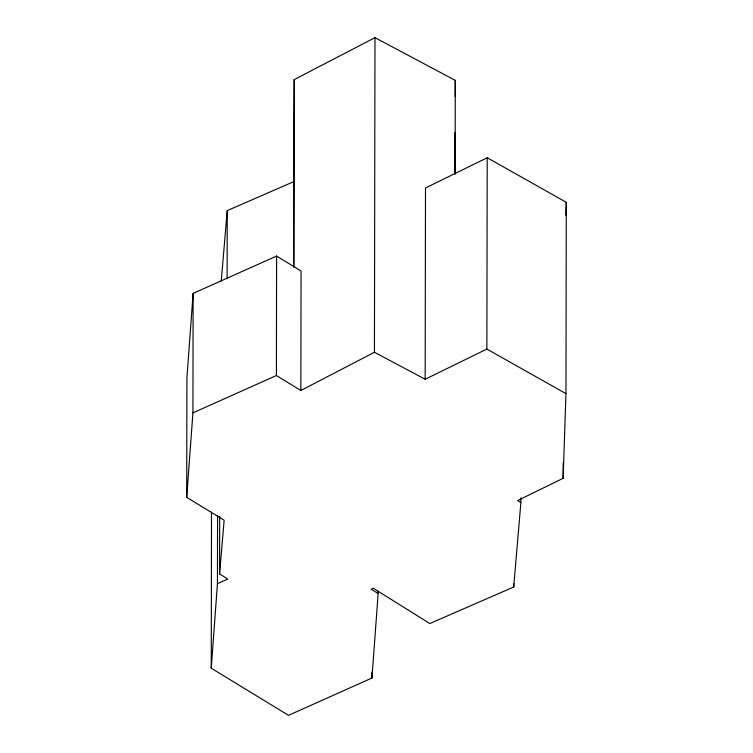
<?xml version="1.0" encoding="UTF-8"?>
<svg xmlns="http://www.w3.org/2000/svg" width="753" height="753" viewBox="0 0 753 753"><rect width="100%" height="100%" fill="white"/><g stroke="black" fill="none" stroke-linecap="round" stroke-linejoin="round"><path stroke-width="1.13" d="M211.245 668.184L217.448 583.697L227.792 579.066L219.575 573.937L224.14 520.21L186.706 497.338L186.913 377.874L193.135 293.378L276.605 256.067L301.059 271.014L300.852 390.478L374.439 352.263L425.163 379.258L486.871 349.063L565.964 393.631L563.15 478.277L517.631 500.547L520.878 502.571L513.706 587.001L429.831 623.54L373.337 588.262L371.116 589.232L378.147 593.524L371.944 678.02L288.493 715.35L211.245 668.184L211.508 512.059M186.706 497.338L192.928 412.851L193.135 293.378M217.448 583.697L217.561 515.607M219.575 573.937L219.678 516.52M227.114 278.61L227.237 210.624L293.792 181.633L293.642 267.202M300.852 390.478L276.398 375.54L276.605 256.067M293.717 181.567L294.225 79.592L374.985 37.65L455.283 80.383L455.113 174.338M293.896 266.506L294.225 79.592M371.944 678.02L371.954 672.147M374.439 352.263L374.985 37.65M378.147 593.524L378.147 591.18M425.163 379.258L425.501 187.958L487.21 157.763L566.294 202.331L565.964 393.631M454.793 173.275L454.991 132.528M486.871 349.063L487.21 157.763M513.706 587.001L513.715 583.481M520.878 502.571L520.878 497.874M563.15 478.277L563.169 463.02M455.189 96.61L455.283 80.383M565.861 215.264L566.294 202.331M221.25 281.038L227.237 210.624M192.928 412.851L276.398 375.54"/></g></svg>
